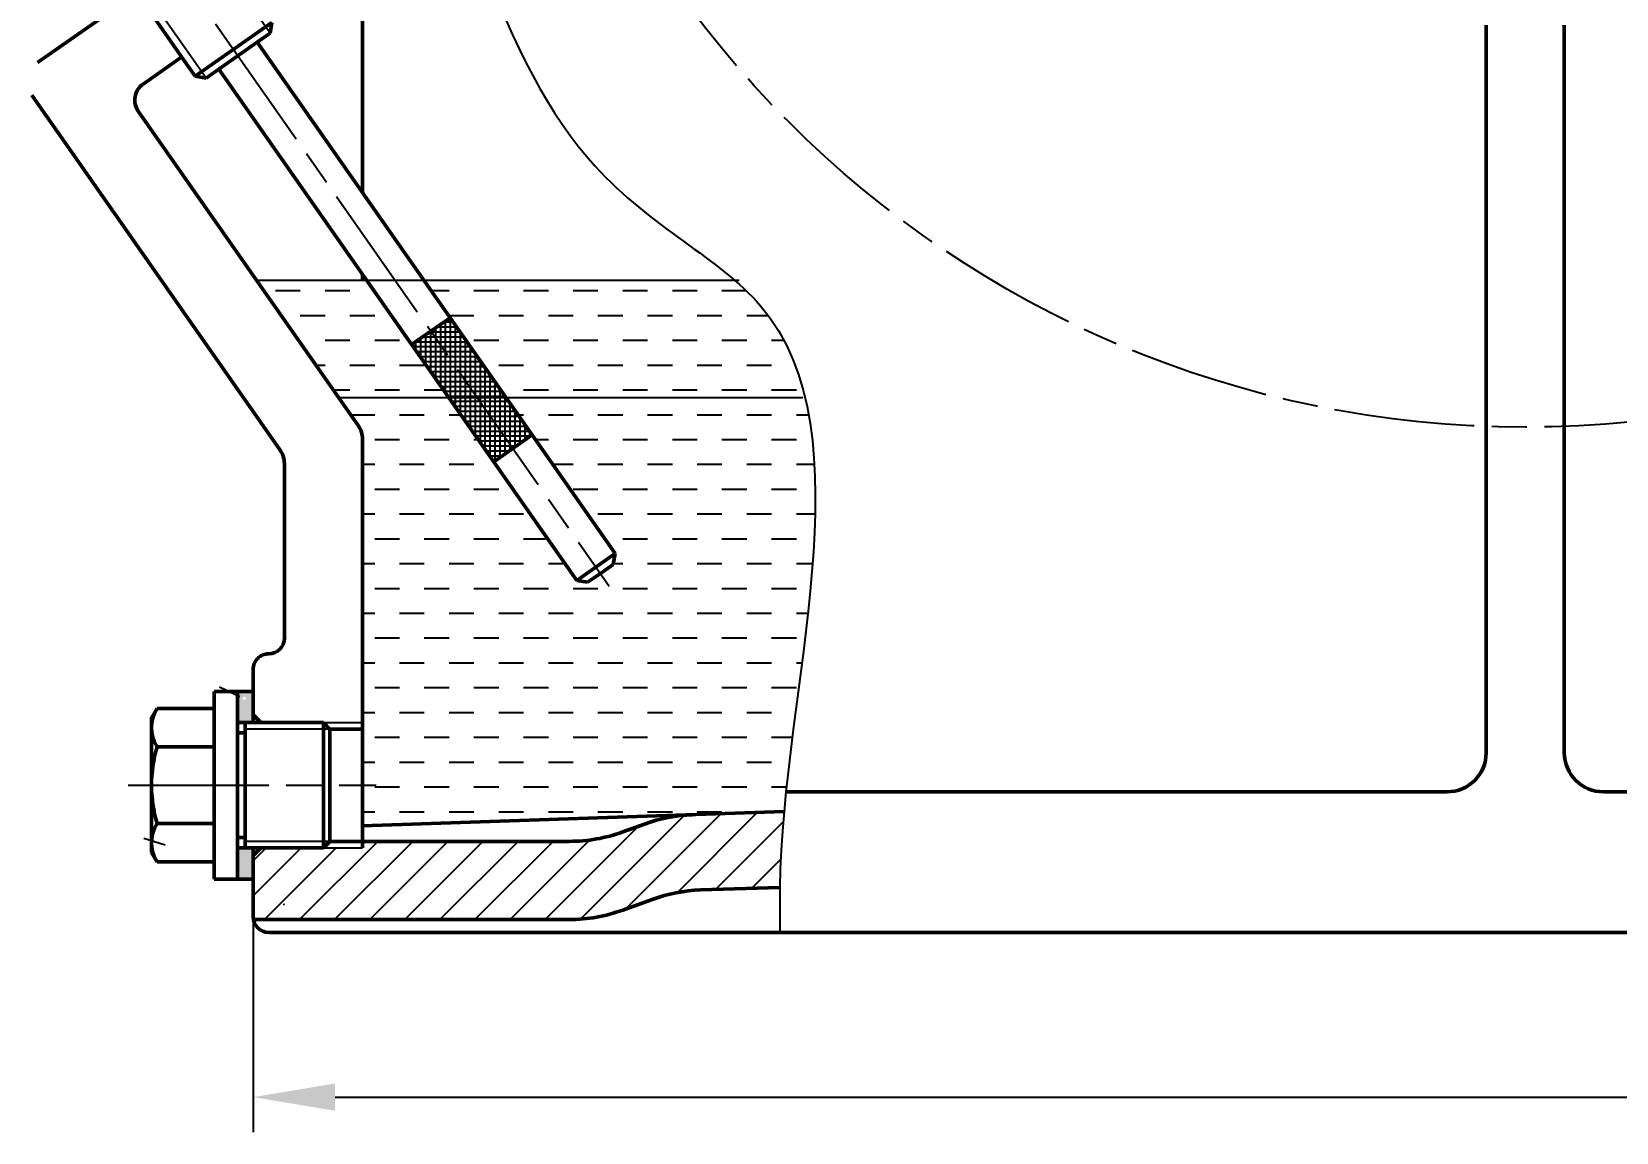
# Model space of a CAD drawing. Header units: millimetres. Extents: x -2161 to -582, y -4625 to -3434.
# Drawn here: x -1355.4 to -1287.8, y -4625.3 to -4578.4 of the extents above; entities that cross this region are included whole.
import ezdxf

# ---------------------------------------------------------------- set-up
doc = ezdxf.new("R2010")
doc.units = ezdxf.units.MM
doc.header["$LTSCALE"] = 0.5
doc.linetypes.add('AM_ISO08W050', pattern=[18, 12, -1.5, 3, -1.5])
for name, color, linetype, lineweight in [('AM_0', 7, 'Continuous', 50), ('AM_4', 3, 'Continuous', 25), ('AM_5', 3, 'Continuous', 25), ('AM_7', 4, 'AM_ISO08W050', 25)]:
    doc.layers.add(name, color=color, linetype=linetype, lineweight=lineweight)
doc.styles.add('TCVN', font='tcvn+7284-2003i.ttf', dxfattribs={"width": 0.8, "height": 3.5})
doc.dimstyles.new('MyTemplate$0', dxfattribs={"dimtxt": 3.5, "dimasz": 3.5, "dimexe": 1.5, "dimexo": 0, "dimtad": 1, "dimtoh": 1, "dimdec": 0, "dimzin": 0, "dimtxsty": 'TCVN', "dimcen": 0, "dimclrd": 3, "dimclre": 3, "dimclrt": 1, "dimadec": 0, "dimazin": 0, "dimtfac": 1, "dimtdec": 0, "dimtofl": 0, "dimtmove": 0, "dimatfit": 3, "dimfxl": 1, "dimtfill": 1, "dimtolj": 1, "dimtzin": 0, "dimarcsym": 0})

# ---------------------------------------------------------------- blocks, each defined once
blk = doc.blocks.new('*D36')
at = {"color": 3, "lineweight": -2, "transparency": 16777216}
for p, q in [((-1345.998692776287, -4616.014677666727), (-1345.998692776287, -4625.315622430453)), ((-1213.970914442953, -4616.79552815238), (-1213.970914442953, -4625.315622430453)), ((-1342.498692776287, -4623.815622430453), (-1217.470914442953, -4623.815622430453))]:
    blk.add_line(p, q, dxfattribs=at)
at = {"color": 3, "transparency": 16777216}
for points in [[(-1342.498692776287, -4623.23228909712), (-1342.498692776287, -4624.398955763786), (-1345.998692776287, -4623.815622430453)], [(-1217.470914442953, -4623.23228909712), (-1217.470914442953, -4624.398955763786), (-1213.970914442953, -4623.815622430453)]]:
    blk.add_solid(points, dxfattribs=at)
at = {"layer": 'Defpoints', "color": 0, "transparency": 16777216}
for p in [(-1345.998692776287, -4616.014677666727), (-1213.970914442953, -4616.79552815238), (-1213.970914442953, -4623.815622430453)]:
    blk.add_point(p, dxfattribs=at)
at = {"color": 1, "transparency": 16777216, "insert": (-1279.98480360962, -4621.440622430453), "char_height": 3.5, "attachment_point": 5, "style": 'TCVN', "bg_fill": 3, "box_fill_scale": 1.1, "bg_fill_color": 256, "bg_fill_true_color": 13158600, "bg_fill_transparency": 0}
blk.add_mtext('\\A1;132', dxfattribs=at)

msp = doc.modelspace()

# ---------------------------------------------------------------- hatches: boundary and pattern name
at = {"layer": 'AM_0'}
h = msp.add_hatch(color=4, dxfattribs=at)
h.dxf.hatch_style = 1
h.paths.add_polyline_path([(-1346.665359442954, -4607.843928313286), (-1345.998692776287, -4607.843928313286), (-1345.998692776287, -4606.508993976891), (-1346.665359442954, -4606.508993976891)])
h.paths.add_polyline_path([(-1346.376842531433, -4606.826640031421), (-1346.428402400895, -4606.878199900883, -2.414213562367772), (-1346.325282661971, -4606.878199900883)], flags=16)
h = msp.add_hatch(color=4, dxfattribs=at)
h.dxf.hatch_style = 1
h.paths.add_polyline_path([(-1345.998692776287, -4613.510594979953), (-1345.998692776287, -4613.177261646619), (-1346.332026109621, -4613.177261646619), (-1346.640609458505, -4613.177261646619), (-1346.665359442954, -4613.202011631068), (-1346.665359442954, -4614.512195983015), (-1346.029821635335, -4614.512195983015), (-1345.998692776287, -4614.481067123967)])
at = {"layer": 'AM_5'}
h = msp.add_hatch(color=256, dxfattribs=at)
edge = h.paths.add_edge_path(flags=0)
edge.add_arc((-1346.376842531433, -4606.826640031421), 0.2083333333332006, -1.272221872585407e-14, 360)
h = msp.add_hatch(color=256, dxfattribs=at)
edge = h.paths.add_edge_path(flags=0)
edge.add_arc((-1349.552806585628, -4613.137363522617), 0.2083333333333972, -1.272221872585407e-14, 360)
at = {"layer": 'AM_7'}
h = msp.add_hatch(dxfattribs=at)
h.set_pattern_fill('DASH', color=256, scale=0.3333333333333333, angle=-1.272221872585407e-14)
h.set_pattern_definition([(360, (1392.863212624477, -3699.358809629861), (1.058333333333333, 1.058333333333333), [1.058333333333333, -1.058333333333333])])
edge = h.paths.add_edge_path()
edge.add_spline(control_points=[(-1322.015144691935, -4598.758822654703), (-1322.002461033731, -4597.990202805993), (-1322.018599149671, -4597.239594770076), (-1322.072294286602, -4596.512889219191)], knot_values=[228.2878744345954, 228.2878744345954, 228.2878744345954, 228.2878744345954, 234.9537780827661, 234.9537780827661, 234.9537780827661, 234.9537780827661], degree=3, periodic=0)
edge.add_spline(control_points=[(-1322.072294286602, -4596.512889219191), (-1322.104923272159, -4596.071291222077), (-1322.15142072198, -4595.638519557582), (-1322.213746748727, -4595.215896040815)], knot_values=[224.2371971053707, 224.2371971053707, 224.2371971053707, 224.2371971053707, 228.2878744345954, 228.2878744345954, 228.2878744345954, 228.2878744345954], degree=3, periodic=0)
edge.add_spline(control_points=[(-1322.213746748727, -4595.215896040815), (-1322.27587528144, -4594.794611701729), (-1322.353732237198, -4594.383411298889), (-1322.449259154472, -4593.98360412177)], knot_values=[220.199355258453, 220.199355258453, 220.199355258453, 220.199355258453, 224.2371971053707, 224.2371971053707, 224.2371971053707, 224.2371971053707], degree=3, periodic=0)
edge.add_spline(control_points=[(-1322.449259154472, -4593.98360412177), (-1322.506803776038, -4593.74276359888), (-1322.570760398205, -4593.506057401359), (-1322.641553428352, -4593.273771731167)], knot_values=[217.7669928662414, 217.7669928662414, 217.7669928662414, 217.7669928662414, 220.199355258453, 220.199355258453, 220.199355258453, 220.199355258453], degree=3, periodic=0)
edge.add_spline(control_points=[(-1322.641553428352, -4593.273771731167), (-1322.706543310138, -4593.060527316926), (-1322.777294730352, -4592.851008402706), (-1322.854136047795, -4592.645436419465)], knot_values=[215.5340195918927, 215.5340195918927, 215.5340195918927, 215.5340195918927, 217.7669928662413, 217.7669928662413, 217.7669928662413, 217.7669928662413], degree=3, periodic=0)
edge.add_spline(control_points=[(-1322.854136047795, -4592.645436419465), (-1322.92577988936, -4592.453769135675), (-1323.002717659639, -4592.265532906703), (-1323.08521549293, -4592.080907201999)], knot_values=[213.4520825714497, 213.4520825714497, 213.4520825714497, 213.4520825714497, 215.5340195918927, 215.5340195918927, 215.5340195918927, 215.5340195918927], degree=3, periodic=0)
edge.add_spline(control_points=[(-1323.08521549293, -4592.080907201999), (-1323.173652111722, -4591.882990815413), (-1323.268478113017, -4591.689223486227), (-1323.370021342608, -4591.499826299446)], knot_values=[211.2202727980081, 211.2202727980081, 211.2202727980081, 211.2202727980081, 213.4520825714497, 213.4520825714497, 213.4520825714497, 213.4520825714497], degree=3, periodic=0)
edge.add_spline(control_points=[(-1323.370021342608, -4591.499826299446), (-1323.465643727869, -4591.321472598909), (-1323.567222834829, -4591.14699426496), (-1323.675032439513, -4590.976575920296)], knot_values=[209.1185967448858, 209.1185967448858, 209.1185967448858, 209.1185967448858, 211.2202727980081, 211.2202727980081, 211.2202727980081, 211.2202727980081], degree=3, periodic=0)
edge.add_spline(control_points=[(-1323.675032439513, -4590.976575920296), (-1323.877806021331, -4590.656044755598), (-1324.121940464913, -4590.323564956539), (-1324.394215078494, -4590.009470998964), (-1324.41593500142, -4589.984725954873)], knot_values=[204.8259579705872, 204.8259579705872, 204.8259579705872, 204.8259579705872, 208.7788931692679, 209.1185967448858, 209.1185967448858, 209.1185967448858, 209.1185967448858], degree=3, periodic=0)
edge.add_spline(control_points=[(-1324.41593500142, -4589.984725954873), (-1324.559318775452, -4589.821371884862), (-1324.71024687, -4589.662863496222), (-1324.867823540436, -4589.508064156051)], knot_values=[202.5834094637978, 202.5834094637978, 202.5834094637978, 202.5834094637978, 204.8259579705872, 204.8259579705872, 204.8259579705872, 204.8259579705872], degree=3, periodic=0)
edge.add_spline(control_points=[(-1324.867823540436, -4589.508064156051), (-1325.047780446404, -4589.331279037883), (-1325.236408604745, -4589.159331360976), (-1325.432373836749, -4588.990528152382)], knot_values=[200.0223571858722, 200.0223571858722, 200.0223571858722, 200.0223571858722, 202.5834094637979, 202.5834094637979, 202.5834094637979, 202.5834094637979], degree=3, periodic=0)
edge.add_line((-1325.43237383675, -4588.990528152381), (-1338.704934474658, -4588.990528152381))
edge.add_line((-1338.704934474658, -4588.990528152381), (-1330.555112098449, -4600.629680734266))
edge.add_line((-1330.55511209845, -4600.629680734266), (-1330.636970634429, -4601.093923561144))
edge.add_line((-1330.636970634429, -4601.093923561144), (-1331.183071997288, -4601.476307852045))
edge.add_line((-1331.183071997288, -4601.476307852045), (-1331.729173360147, -4601.858692142945))
edge.add_line((-1331.729173360147, -4601.858692142945), (-1332.193416187028, -4601.776833606966))
edge.add_line((-1332.193416187028, -4601.776833606966), (-1337.645445961133, -4593.990528152381))
edge.add_line((-1337.645445961133, -4593.990528152382), (-1341.332026109621, -4593.990528152382))
edge.add_line((-1341.332026109621, -4593.990528152382), (-1341.33202610962, -4612.239973152381))
edge.add_line((-1341.332026109621, -4612.23997315238), (-1323.34695374969, -4611.640470740383))
edge.add_spline(control_points=[(-1323.346953749689, -4611.640470740367), (-1323.276202048658, -4610.866092492989), (-1323.18875353068, -4610.079099331588), (-1323.092716086509, -4609.284958866617)], knot_values=[263.8359186388078, 263.8359186388078, 263.8359186388078, 263.8359186388078, 270.3382625231029, 270.3382625231029, 270.3382625231029, 270.3382625231029], degree=3, periodic=0)
edge.add_line((-1323.264436272449, -4610.795528152381), (-1323.263705323236, -4610.795528152381))
edge.add_spline(control_points=[(-1323.346953749689, -4611.640470740367), (-1323.276202048658, -4610.866092492989), (-1323.18875353068, -4610.079099331588), (-1323.092716086509, -4609.284958866617)], knot_values=[263.8359186388078, 263.8359186388078, 263.8359186388078, 263.8359186388078, 270.3382625231029, 270.3382625231029, 270.3382625231029, 270.3382625231029], degree=3, periodic=0)
edge.add_spline(control_points=[(-1323.092716086509, -4609.284958866617), (-1322.797484515168, -4606.843667978868), (-1322.42108523644, -4604.334833112784), (-1322.199063581986, -4601.917295840947)], knot_values=[243.8468693787187, 243.8468693787187, 243.8468693787187, 243.8468693787187, 263.8359186388078, 263.8359186388078, 263.8359186388078, 263.8359186388078], degree=3, periodic=0)
edge.add_spline(control_points=[(-1322.199063581986, -4601.917295840947), (-1322.100286555772, -4600.84173794972), (-1322.032066168201, -4599.784250990791), (-1322.015144691935, -4598.758822654703)], knot_values=[234.9537780827662, 234.9537780827662, 234.9537780827662, 234.9537780827662, 243.8468693787187, 243.8468693787187, 243.8468693787187, 243.8468693787187], degree=3, periodic=0)
h.paths.add_polyline_path([(-1341.332026109621, -4588.990528152381), (-1345.842696730258, -4588.990528152381), (-1342.341659039207, -4593.990528152382), (-1341.332026109621, -4593.990528152382)])
h.paths.add_polyline_path([(-1341.146483652184, -4588.990528152381), (-1341.332026109621, -4588.990528152381), (-1341.332026109621, -4593.990528152382), (-1337.645445961133, -4593.990528152382)], flags=17)
h.paths.add_polyline_path([(-1341.332026109621, -4593.990528152382), (-1342.341659039207, -4593.990528152382), (-1341.512874065332, -4595.17415576084, -0.1539147210598251), (-1341.332026109621, -4595.747732197191)])
at = {"layer": 'AM_7', "lineweight": 25}
h = msp.add_hatch(dxfattribs=at)
h.set_pattern_fill('ANSI37', color=256, scale=0.06666666666666667, angle=44.99999999999999)
h.set_pattern_definition([(90, (1391.868775390081, -3697.938606075729), (-0.2116666666666667, 5.184338116390462e-17), []), (180, (1391.868775390081, -3697.938606075729), (-8.88508153180765e-17, -0.2116666666666667), [])])
h.paths.add_polyline_path([(-1337.596258109101, -4590.573882093975), (-1338.41541015339, -4591.147458530326), (-1335.315995006813, -4595.573882093976), (-1334.095220418051, -4595.573882093976)])
h.paths.add_polyline_path([(-1338.41541015339, -4591.147458530326), (-1339.234562197679, -4591.721034966678), (-1336.536769595575, -4595.573882093976), (-1335.315995006813, -4595.573882093976)])
h.paths.add_polyline_path([(-1334.91437246234, -4596.147458530327), (-1335.315995006813, -4595.573882093976), (-1336.536769595575, -4595.573882093976), (-1335.733524506629, -4596.721034966678)])
h.paths.add_polyline_path([(-1334.095220418051, -4595.573882093976), (-1335.315995006813, -4595.573882093976), (-1334.91437246234, -4596.147458530327)])
at = {"layer": 'AM_7'}
h = msp.add_hatch(dxfattribs=at)
h.set_pattern_fill('ANSI31', color=256, scale=0.3333333333333333, angle=-1.272221872585407e-14)
h.set_pattern_definition([(44.99999999999999, (1392.863212624477, -3699.358809629861), (-0.7483546767557626, 0.7483546767557628), [])])
edge = h.paths.add_edge_path()
edge.add_arc((-1332.50720598101, -4609.573295374603), 6.666666666666474, 270, 289.9999999999972)
edge.add_line((-1330.227071692172, -4615.837912846509), (-1328.967510384078, -4615.379470022131))
edge.add_arc((-1326.687376095241, -4621.644087494036), 6.666666666666465, 91.90915243299798, 109.99999999999591, ccw=False)
edge.add_line((-1326.90947496346, -4614.981121447508), (-1323.524331536216, -4614.868283333267))
edge.add_spline(control_points=[(-1323.524331536216, -4614.868283333267), (-1323.51515169317, -4613.819456241821), (-1323.447728840453, -4612.739495048581), (-1323.346206743464, -4611.64044584017)], knot_values=[270.238672907273, 270.238672907273, 270.238672907273, 270.2386729072743, 279.6339525374458, 279.6339525374458, 279.6339525374458, 279.6339525374458], degree=3, periodic=0)
edge.add_line((-1323.346206743464, -4611.640445840176), (-1327.246501269414, -4611.770455657707))
edge.add_arc((-1327.024402401196, -4618.433421704234), 6.666666666666466, 91.9091524329967, 109.9999999999901)
edge.add_line((-1329.304536690032, -4612.168804232329), (-1330.227071692174, -4612.504579513176))
edge.add_arc((-1332.50720598101, -4606.23996204127), 6.666666666666474, 270, 289.9999999999848, ccw=False)
edge.add_line((-1332.50720598101, -4612.906628707937), (-1341.332026109621, -4612.906628707937))
edge.add_line((-1341.332026109621, -4612.906628707937), (-1341.332026109621, -4613.177261646619))
edge.add_line((-1341.332026109621, -4613.177261646619), (-1342.998692776287, -4613.177261646619))
edge.add_line((-1342.998692776287, -4613.177261646619), (-1345.665359442954, -4613.177261646619))
edge.add_line((-1345.665359442954, -4613.177261646619), (-1345.998692776287, -4613.510594979952))
edge.add_line((-1345.998692776287, -4613.510594979953), (-1345.998692776287, -4614.512195983015))
edge.add_line((-1345.998692776287, -4614.512195983015), (-1345.998692776287, -4616.128861485715))
edge.add_arc((-1345.332026109621, -4616.128861485715), 0.6666666666666665, 180, 189.593148176402)
edge.add_line((-1345.98937009187, -4616.23996204127), (-1332.50720598101, -4616.23996204127))

# ---------------------------------------------------------------- linework, layer by layer
for p, q in [((-1348.472231933355, -4580.271722142352), (-1350.192961242407, -4577.814266009485)), ((-1346.642735699326, -4579.39761995108), (-1345.277482292178, -4578.441659223828)), ((-1346.642735699326, -4579.39761995108), (-1348.007989106475, -4580.353580678331)), ((-1346.665359442954, -4606.508993976891), (-1346.665359442954, -4607.843928313286)), ((-1346.665359442954, -4607.843928313286), (-1345.998692776287, -4607.843928313286)), ((-1346.665359442954, -4608.114561251969), (-1346.665359442954, -4607.843928313286)), ((-1346.665359442954, -4612.906628707937), (-1346.665359442954, -4608.114561251969)), ((-1345.998692776287, -4607.843928313286), (-1342.998692776287, -4607.843928313286)), ((-1346.665359442954, -4612.906628707937), (-1346.665359442954, -4613.177261646619)), ((-1346.665359442954, -4614.512195983015), (-1346.665359442954, -4613.177261646619)), ((-1342.998692776287, -4613.177261646619), (-1346.332026109621, -4613.177261646619))]:
    msp.add_line(p, q)
at = {"layer": 'AM_0'}
for p, q in [((-1341.332026109621, -4573.617512829313), (-1341.332026109621, -4585.23865247038)), ((-1351.776881283782, -4577.295636404024), (-1355.201140189678, -4579.693328302716)), ((-1348.854588919187, -4579.725601660279), (-1350.192934279078, -4577.814243980686)), ((-1348.472231933355, -4580.271722142352), (-1345.195623756199, -4577.977416396948)), ((-1345.277482292178, -4578.441659223828), (-1345.195623756199, -4577.977416396948)), ((-1345.277482292177, -4578.441659223828), (-1345.823610960106, -4578.824062633943)), ((-1293.38758110962, -4578.092760409312), (-1293.38758110962, -4609.128861485715)), ((-1290.054247776287, -4578.092760409312), (-1290.054247776287, -4609.128861485715)), ((-1345.823610960106, -4578.824062633943), (-1347.461860438548, -4579.971177268216)), ((-1330.555112098449, -4600.629680734266), (-1345.823583655037, -4578.824043514727)), ((-1349.045809735394, -4579.452568147657), (-1350.695237261593, -4580.607509735233)), ((-1349.04578226779, -4579.452548914634), (-1349.045809735395, -4579.452568147657)), ((-1348.854588919187, -4579.725601660279), (-1348.472185509073, -4580.271730328206)), ((-1347.461860438548, -4579.971177268216), (-1348.007989106475, -4580.353580678331)), ((-1332.193416187026, -4601.776833606968), (-1347.461887743617, -4579.971196387432)), ((-1348.007989106475, -4580.353580678331), (-1348.472231933355, -4580.271722142352)), ((-1344.846207398665, -4596.22515172377), (-1355.446715797616, -4581.086056783355)), ((-1341.512874065332, -4595.17415576084), (-1350.899883601542, -4581.768116802433)), ((-1341.332026109621, -4588.725546061625), (-1341.332026109621, -4588.990528152381)), ((-1341.332026109621, -4588.725546061624), (-1341.332026109621, -4588.858037107003)), ((-1341.146483652184, -4588.990528152381), (-1339.234562197679, -4591.721034966677)), ((-1339.234562197679, -4591.721034966677), (-1337.596258109101, -4590.573882093974)), ((-1341.332026109621, -4595.747732197191), (-1341.332026109621, -4613.177261646619)), ((-1335.733524506629, -4596.721034966678), (-1334.095220418051, -4595.573882093976)), ((-1344.665359442954, -4596.798728160122), (-1344.665359442954, -4604.23996204127)), ((-1341.332026109621, -4600.826520516181), (-1341.332026109621, -4607.843928313286)), ((-1332.193416187026, -4601.776833606968), (-1330.555112098448, -4600.629680734266)), ((-1330.555112098449, -4600.629680734264), (-1330.636970634429, -4601.093923561144)), ((-1331.183071997288, -4601.476307852045), (-1331.729173360147, -4601.858692142945)), ((-1331.183071997288, -4601.476307852045), (-1330.636970634429, -4601.093923561144)), ((-1331.729173360147, -4601.858692142945), (-1332.193416187027, -4601.776833606966)), ((-1345.332026109621, -4604.906628707937), (-1345.332026109621, -4604.906628707937)), ((-1345.998692776287, -4607.843928313286), (-1345.998692776287, -4605.573295374603)), ((-1347.665359442954, -4606.508993976891), (-1346.665359442954, -4606.508993976891)), ((-1347.665359442954, -4614.512195983015), (-1347.665359442954, -4606.508993976891)), ((-1346.665359442954, -4606.508993976891), (-1345.998692776287, -4606.508993976891)), ((-1346.665359442954, -4614.512195983015), (-1346.665359442954, -4606.508993976891)), ((-1345.998692776287, -4606.508993976891), (-1345.998692776287, -4607.843928313286)), ((-1345.998692776287, -4606.508993976891), (-1345.998692776287, -4607.510594979953)), ((-1350.098692776287, -4607.238943454544), (-1350.333672061569, -4607.64593951538)), ((-1350.332026109621, -4613.378101316927), (-1350.332026109621, -4607.643088642977)), ((-1350.098692776287, -4607.238943454544), (-1347.665359442954, -4607.238943454544)), ((-1345.998692776287, -4607.510594979953), (-1345.665359442954, -4607.843928313286)), ((-1346.332026109621, -4607.843928313286), (-1346.665359442954, -4607.843928313286)), ((-1346.332026109621, -4608.281227918635), (-1346.665359442954, -4608.281227918635)), ((-1346.332026109621, -4607.843928313286), (-1342.998692776287, -4607.843928313286)), ((-1346.332026109621, -4613.177261646619), (-1346.332026109621, -4607.843928313286)), ((-1345.665359442954, -4607.843928313286), (-1342.998692776287, -4607.843928313286)), ((-1342.998692776287, -4607.843928313286), (-1342.728059837605, -4608.114561251968)), ((-1342.998692776287, -4607.843928313286), (-1342.998692776287, -4613.177261646619)), ((-1342.728059837605, -4612.906628707937), (-1342.728059837605, -4608.114561251969)), ((-1342.728059837605, -4608.114561251969), (-1341.332026109621, -4608.114561251969)), ((-1350.098692776287, -4608.874769217248), (-1347.665359442954, -4608.874769217248)), ((-1350.325083879886, -4610.795528152381), (-1350.332026109621, -4610.795528152381)), ((-1295.054247776287, -4610.795528152381), (-1323.262224976231, -4610.795528152381)), ((-1323.339662625464, -4611.640227702909), (-1341.332026109621, -4612.23997315238)), ((-1350.098692776282, -4612.146420742656), (-1347.665359442954, -4612.146420742656)), ((-1330.227071692173, -4612.504579513175), (-1329.304536690033, -4612.168804232329)), ((-1346.332026109621, -4612.73996204127), (-1346.665359442954, -4612.73996204127)), ((-1342.998692776287, -4613.177261646619), (-1342.728059837605, -4612.906628707937)), ((-1342.728059837605, -4612.906628707937), (-1341.332026109621, -4612.906628707937)), ((-1341.332026109621, -4612.906628707937), (-1332.50720598101, -4612.906628707937)), ((-1350.098692776287, -4613.78224650536), (-1350.333672061569, -4613.375250444525)), ((-1350.098692776287, -4613.78224650536), (-1347.665359442954, -4613.78224650536)), ((-1346.332026109621, -4613.177261646619), (-1346.665359442954, -4613.177261646619)), ((-1346.332026109621, -4613.177261646619), (-1342.998692776287, -4613.177261646619)), ((-1345.998692776287, -4614.573295374603), (-1345.998692776287, -4613.177261646619)), ((-1345.998692776287, -4616.128861485715), (-1345.998692776287, -4613.177261646619)), ((-1345.665359442954, -4613.177261646619), (-1345.998692776287, -4613.510594979953)), ((-1345.998692776287, -4614.512195983015), (-1345.998692776287, -4613.510594979953)), ((-1345.665359442954, -4613.177261646619), (-1342.998692776287, -4613.177261646619)), ((-1347.665359442954, -4614.512195983015), (-1346.665359442954, -4614.512195983015)), ((-1346.665359442954, -4614.512195983015), (-1345.998692776287, -4614.512195983015)), ((-1323.524331536216, -4614.868283333267), (-1326.909474963459, -4614.981121447508)), ((-1330.227071692172, -4615.837912846509), (-1328.967510384079, -4615.37947002213)), ((-1345.98937009187, -4616.23996204127), (-1332.50720598101, -4616.23996204127)), ((-1213.970914442953, -4616.795528152381), (-1345.332026109621, -4616.795528152381))]:
    msp.add_line(p, q, dxfattribs=at)
at = {"layer": 'AM_0', "lineweight": 50}
msp.add_line((-1241.720914442953, -4610.795528152381), (-1288.38758110962, -4610.795528152381), dxfattribs=at)
at = {"layer": 'AM_0', "linetype": 'Continuous', "lineweight": 25}
for p, q in [((-1346.665359442954, -4613.202011631068), (-1346.640609458505, -4613.177261646619)), ((-1346.029821635336, -4614.512195983015), (-1345.998692776287, -4614.481067123967))]:
    msp.add_line(p, q, dxfattribs=at)
at = {"layer": 'AM_0'}
for centre, radius, start, end in [((-1350.217256897967, -4581.290136438807), 0.8333333333333333, 124.9999999999792, 215.0000000000369), ((-1342.332026109621, -4595.747732197191), 1, 0, 35.00000000003685), ((-1345.665359442954, -4596.798728160122), 1, 0, 35.00000000003685), ((-1345.332026109621, -4604.23996204127), 0.6666666666666666, 270, 0), ((-1345.332026109621, -4605.573295374603), 0.6666666666666666, 90, 180.0000000000782), ((-1348.781827696922, -4608.056856335897), 1.550198412698739, 148.1553336392192, 211.8446663607807), ((-1344.481232458876, -4610.510594979944), 5.850793650744132, 163.7642397100205, 196.2357602901442), ((-1295.054247776287, -4609.128861485715), 1.666666666666667, 270, 0), ((-1288.38758110962, -4609.128861485715), 1.666666666666667, 180, 270), ((-1327.024402401196, -4618.433421704235), 6.666666666666666, 91.90915243309186, 110.000000000105), ((-1348.781827696934, -4612.964333624011), 1.550198412686321, 148.1553336386337, 211.8446663609685), ((-1332.50720598101, -4606.23996204127), 6.666666666666666, 270, 290.000000000105), ((-1326.687376095241, -4621.644087494036), 6.666666666666666, 91.90915243309186, 110.000000000105), ((-1344.66502610962, -4615.572973152381), 0.0003333333333333333, 180, 270), ((-1332.50720598101, -4609.573295374603), 6.666666666666666, 270, 290.000000000105), ((-1345.332026109621, -4616.128861485715), 0.6666666666666666, 180, 270)]:
    msp.add_arc(centre, radius, start, end, dxfattribs=at)
at = {"layer": 'AM_4'}
for p, q in [((-1345.277482292179, -4578.441659223829), (-1347.189403746682, -4575.711152409531)), ((-1348.007989106475, -4580.353580678331), (-1349.919910560979, -4577.623073864035)), ((-1342.728059837605, -4608.114561251969), (-1346.332026109621, -4608.114561251969)), ((-1342.998692776287, -4607.843928313286), (-1341.332026109621, -4607.843928313286)), ((-1342.728059837605, -4612.906628707937), (-1346.332026109621, -4612.906628707937)), ((-1342.998692776287, -4613.177261646619), (-1341.332026109621, -4613.177261646619))]:
    msp.add_line(p, q, dxfattribs=at)
at = {"layer": 'AM_4', "lineweight": 25}
for p, q in [((-1325.25790915494, -4588.990528152381), (-1345.842696730258, -4588.990528152381)), ((-1322.538287385869, -4593.990528152382), (-1342.341659039207, -4593.990528152382))]:
    msp.add_line(p, q, dxfattribs=at)
at = {"layer": 'AM_4'}
msp.add_open_spline([(-1332.578796662918, -4512.462194819048), (-1330.737637649893, -4515.433547752814), (-1326.282469596367, -4522.623516991003), (-1342.833999851263, -4539.25288920112), (-1338.45500565047, -4582.639077481306), (-1318.257194095781, -4591.433777454431), (-1323.563421592925, -4606.869064975077), (-1323.525431865327, -4615.362683466446), (-1323.524331536216, -4615.60869143432), (-1323.522515253036, -4616.004303673673), (-1323.520698969855, -4616.399915913027), (-1323.518882686675, -4616.795528152381)], degree=3, knots=[0, 0, 0, 0, 36.26742815545156, 87.7585728112885, 177.4302527848086, 205.1656615462051, 279.6339525374444, 281.8551768406021, 281.8551768406021, 281.8551768406021, 285.4249290811228, 285.4249290811228, 285.4249290811228, 285.4249290811228], dxfattribs=at)
at = {"layer": 'AM_5'}
for p, q in [((-1346.565265529237, -4606.737760609301), (-1347.432011319133, -4606.328915267547)), ((-1349.751783769726, -4613.075631375513), (-1350.667078816577, -4612.79166349883))]:
    msp.add_line(p, q, dxfattribs=at)
at = {"layer": 'AM_7'}
for p, q in [((-1352.760884353739, -4570.659998145331), (-1330.800687706374, -4602.022409214895)), ((-1351.332026109621, -4610.510594979953), (-1340.754767753677, -4610.510594979953))]:
    msp.add_line(p, q, dxfattribs=at)
msp.add_circle((-1291.720914442953, -4550.795528152381), 44.44444500000009, dxfattribs=at)

# ---------------------------------------------------------------- next in the draw order: dimensions: what is measured, and where the dimension line sits
dim = msp.add_linear_dim(base=(-1213.970914442953, -4623.815622430453), p1=(-1345.998692776287, -4616.014677666727), p2=(-1213.970914442953, -4616.79552815238), dimstyle='MyTemplate$0', override={"dimtol": 0, "dimlim": 0, "dimtp": 0.1, "dimtm": 0.1, "dimtfac": 0.71, "dimtdec": 4, "dimtolj": 1, "dimtzin": 7})
dim.commit()
dim.dimension.update_dxf_attribs({"geometry": '*D36', "text_midpoint": (-1279.98480360962, -4621.440622430453)})

doc.saveas('drawing.dxf')
